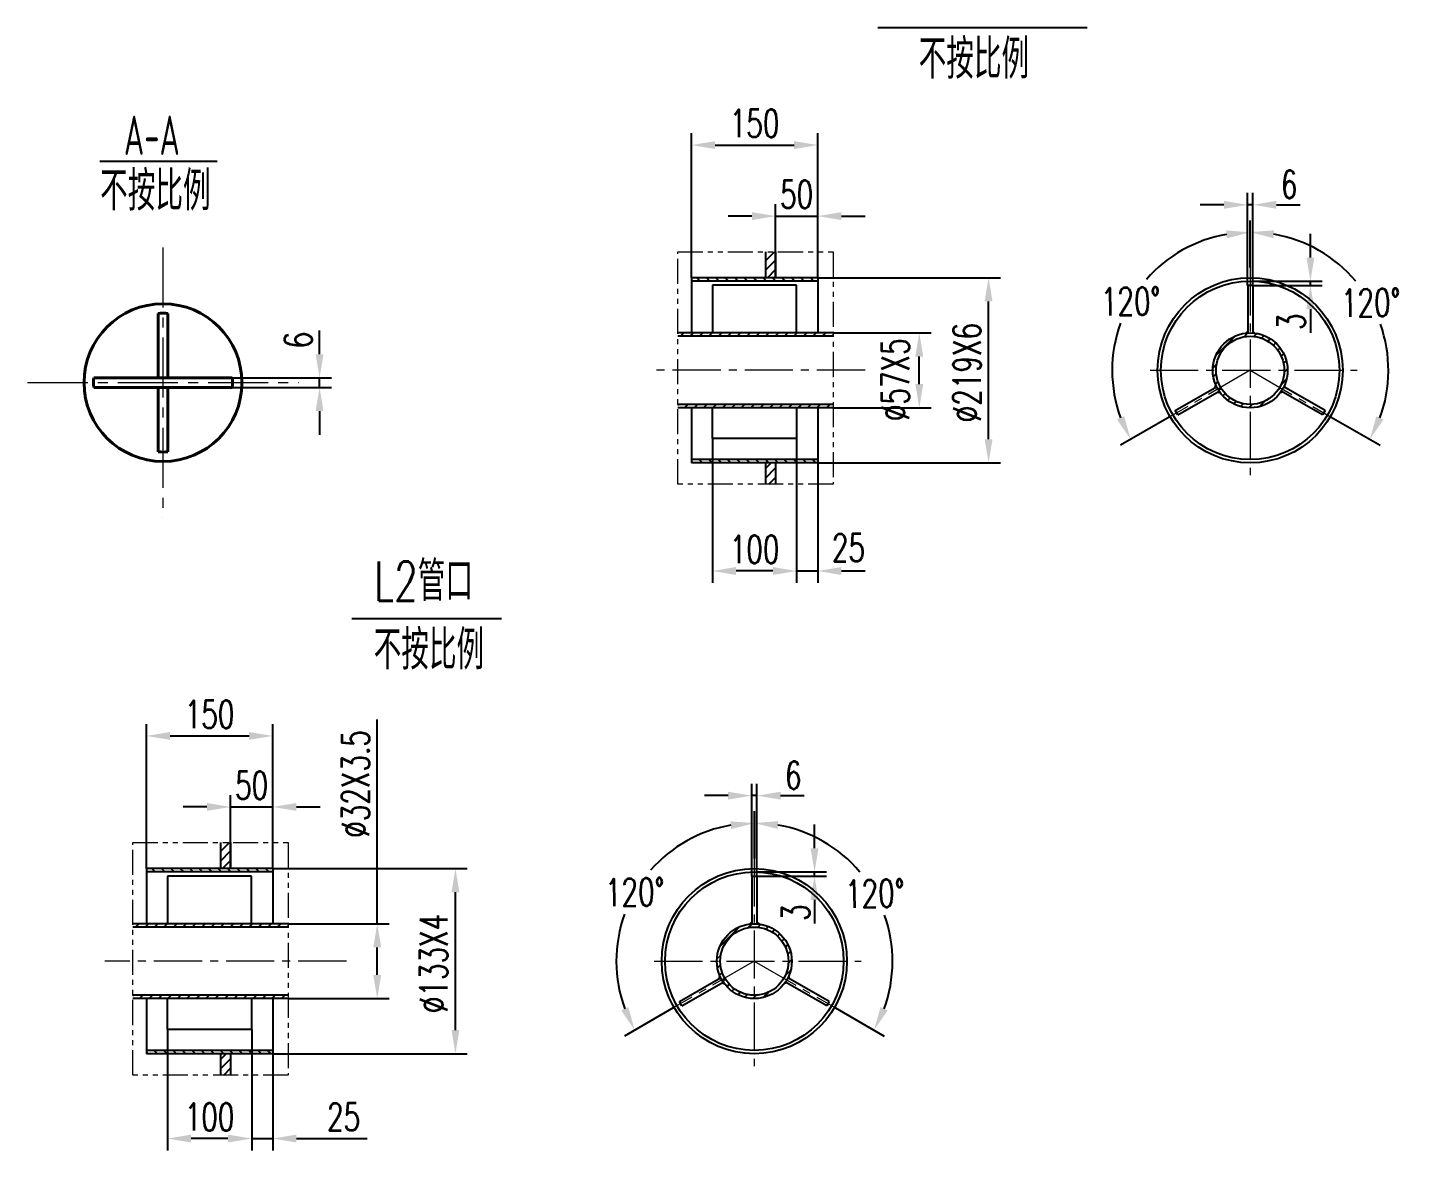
# Model space of a CAD drawing. Header units: millimetres. Extents: x -62352 to -47502, y -30131 to -9106.
# Drawn here: x -56821 to -52444, y -22487 to -18929 of the extents above; entities that cross this region are included whole.
import ezdxf

# ---------------------------------------------------------------- set-up
doc = ezdxf.new("R2010")
doc.units = ezdxf.units.MM
doc.header["$PDMODE"] = 33
doc.header["$PDSIZE"] = 5
for name, pattern in [('ACAD_ISO10W100', [18, 12, -3, 0, -3]), ('ACAD_ISO12W100', [21, 12, -3, 0, -3, 0, -3]), ('CENTER2', [28.575, 19.05, -3.175, 3.175, -3.175]), ('PHANTOM2', [31.75, 15.875, -3.175, 3.175, -3.175, 3.175, -3.175])]:
    doc.linetypes.add(name, pattern=pattern)
for name, color, linetype in [('1轮廓实线层', 7, 'Continuous'), ('2细线层', 4, 'Continuous'), ('剖面线层', 2, 'Continuous'), ('尺寸线', 4, 'Continuous'), ('文字层', 3, 'Continuous')]:
    doc.layers.add(name, color=color, linetype=linetype)
for name, color, linetype, lineweight in [('中心线', 1, 'ACAD_ISO10W100', 18), ('双点划线', 3, 'ACAD_ISO12W100', 18), ('实线', 7, 'Continuous', 40)]:
    doc.layers.add(name, color=color, linetype=linetype, lineweight=lineweight)
doc.styles.add('工程', font='romans.shx', dxfattribs={"width": 0.7, "bigfont": 'hztxt.shx'})
doc.styles.add('工程1', font='sysz.shx', dxfattribs={"width": 0.67})
doc.dimstyles.new('工程25', dxfattribs={"dimscale": 25, "dimtxt": 3.5, "dimasz": 3, "dimexe": 1.5, "dimexo": 0, "dimgap": 1, "dimtad": 1, "dimzin": 12, "dimdsep": 46, "dimtxsty": '工程', "dimcen": 0, "dimazin": 2, "dimtp": 0.5, "dimtm": 0.5, "dimtfac": 1, "dimtmove": 0, "dimatfit": 3, "dimfxl": 0, "dimarcsym": 0})
pattern_1 = [(45, (-108935.048, -11436.473), (-14.9670935, 14.9670935), [])]
pattern_2 = [(45, (-110661.273, -13308.959), (-14.9670935, 14.9670935), [])]

# ---------------------------------------------------------------- blocks, each defined once
blk = doc.blocks.new('*D56')
at = {"layer": 'Defpoints', "color": 0}
for p in [(-54318.6, -19721.4), (-53777.4, -19721.4), (-54318.6, -20308)]:
    blk.add_point(p, dxfattribs=at)
at = {"layer": '尺寸线', "color": 0, "lineweight": -2}
for p, q in [((-54318.6, -19721.4), (-53739.9, -19721.4)), ((-53777.4, -20233), (-53777.4, -19796.4)), ((-54318.6, -20308), (-53739.9, -20308))]:
    blk.add_line(p, q, dxfattribs=at)
at = {"layer": '尺寸线', "color": 0}
for points in [[(-53789.9, -19796.4), (-53764.9, -19796.4), (-53777.4, -19721.4)], [(-53789.9, -20233), (-53764.9, -20233), (-53777.4, -20308)]]:
    blk.add_solid(points, dxfattribs=at)
at = {"layer": '尺寸线', "color": 0, "insert": (-53846.1, -20022), "char_height": 87.5, "attachment_point": 5, "rotation": 90, "style": '工程'}
blk.add_mtext('%%C219X6', dxfattribs=at)
blk = doc.blocks.new('*D80')
at = {"layer": 'Defpoints', "color": 0}
for p in [(-54269.6, -19896), (-53996.8, -19896), (-54269.6, -20133.4)]:
    blk.add_point(p, dxfattribs=at)
at = {"layer": '尺寸线', "color": 0, "lineweight": -2}
for p, q in [((-54269.6, -19896), (-53959.3, -19896)), ((-53996.8, -20058.4), (-53996.8, -19971)), ((-54269.6, -20133.4), (-53959.3, -20133.4))]:
    blk.add_line(p, q, dxfattribs=at)
at = {"layer": '尺寸线', "color": 0}
for points in [[(-54009.3, -19971), (-53984.3, -19971), (-53996.8, -19896)], [(-54009.3, -20058.4), (-53984.3, -20058.4), (-53996.8, -20133.4)]]:
    blk.add_solid(points, dxfattribs=at)
at = {"layer": '尺寸线', "color": 0, "insert": (-54073, -20044.5), "char_height": 87.5, "attachment_point": 5, "rotation": 90, "style": '工程'}
blk.add_mtext('%%C57X5', dxfattribs=at)
blk = doc.blocks.new('*D57')
at = {"layer": 'Defpoints', "color": 0}
for p in [(-52948.7, -19689), (-52667.3, -19679.3), (-52948.7, -20014.7), (-52691.8, -20163), (-52948.7, -20347.1)]:
    blk.add_point(p, dxfattribs=at)
at = {"layer": '尺寸线', "color": 0, "lineweight": -2}
for p, q in [((-52948.7, -19689), (-52948.7, -19539.4)), ((-52691.8, -20163), (-52537.1, -20252.3))]:
    blk.add_line(p, q, dxfattribs=at)
for start, end in [(40.1518, 80.1722), (339.8278, 19.4993)]:
    blk.add_arc((-52948.7, -20014.7), 437.8, start, end, dxfattribs=at)
at = {"layer": '尺寸线', "color": 0}
for points in [[(-52875, -19595.8), (-52872.9, -19570.9), (-52948.7, -19576.9)], [(-52526.4, -20171), (-52549.1, -20160.4), (-52569.5, -20233.6)]]:
    blk.add_solid(points, dxfattribs=at)
at = {"layer": '尺寸线', "color": 0, "insert": (-52566.9, -19800.4), "char_height": 87.5, "attachment_point": 5, "rotation": 1, "style": '工程'}
blk.add_mtext('120%%D', dxfattribs=at)
blk = doc.blocks.new('*D81')
at = {"layer": 'Defpoints', "color": 0}
for p in [(-53229.8, -19679.7), (-52948.7, -19689), (-52948.7, -20014.7), (-53205.6, -20163), (-52948.7, -20347.1)]:
    blk.add_point(p, dxfattribs=at)
at = {"layer": '尺寸线', "color": 0, "lineweight": -2}
for p, q in [((-52948.7, -19689), (-52948.7, -19539.9)), ((-53205.6, -20163), (-53359.9, -20252.1))]:
    blk.add_line(p, q, dxfattribs=at)
for start, end in [(99.8385, 138.759), (160.0333, 200.1615)]:
    blk.add_arc((-52948.7, -20014.7), 437.3, start, end, dxfattribs=at)
at = {"layer": '尺寸线', "color": 0}
for points in [[(-53024.5, -19571.4), (-53022.3, -19596.3), (-52948.7, -19577.4)], [(-53347.9, -20160.1), (-53370.5, -20170.7), (-53327.4, -20233.4)]]:
    blk.add_solid(points, dxfattribs=at)
at = {"layer": '尺寸线', "color": 0, "insert": (-53327.4, -19796.1), "char_height": 87.5, "attachment_point": 5, "rotation": 1, "style": '工程'}
blk.add_mtext('120%%D', dxfattribs=at)
blk = doc.blocks.new('*D82')
at = {"layer": 'Defpoints', "color": 0}
for p in [(-52956.7, -19490.2), (-52956.7, -19745.4), (-52940.7, -19745.4)]:
    blk.add_point(p, dxfattribs=at)
at = {"layer": '尺寸线', "color": 0, "lineweight": -2}
for p, q in [((-52956.7, -19745.4), (-52956.7, -19452.7)), ((-52940.7, -19745.4), (-52940.7, -19452.7)), ((-53031.7, -19490.2), (-53106.7, -19490.2)), ((-52940.7, -19490.2), (-52956.7, -19490.2)), ((-52865.7, -19490.2), (-52790.7, -19490.2))]:
    blk.add_line(p, q, dxfattribs=at)
at = {"layer": '尺寸线', "color": 0}
for points in [[(-53031.7, -19477.7), (-53031.7, -19502.7), (-52956.7, -19490.2)], [(-52865.7, -19477.7), (-52865.7, -19502.7), (-52940.7, -19490.2)]]:
    blk.add_solid(points, dxfattribs=at)
at = {"layer": '尺寸线', "color": 0, "insert": (-52825.3, -19425.5), "char_height": 87.5, "attachment_point": 5, "style": '工程'}
blk.add_mtext('6', dxfattribs=at)
blk = doc.blocks.new('*D58')
at = {"layer": 'Defpoints', "color": 0}
for p in [(-52940.7, -19732.2), (-52757.9, -19732.2), (-52940.7, -19745.4)]:
    blk.add_point(p, dxfattribs=at)
at = {"layer": '尺寸线', "color": 0, "lineweight": -2}
for p, q in [((-52757.9, -19657.2), (-52757.9, -19582.2)), ((-52940.7, -19732.2), (-52720.4, -19732.2)), ((-52757.9, -19745.4), (-52757.9, -19732.2)), ((-52940.7, -19745.4), (-52720.4, -19745.4)), ((-52757.9, -19820.4), (-52757.9, -19895.4))]:
    blk.add_line(p, q, dxfattribs=at)
at = {"layer": '尺寸线', "color": 0}
for points in [[(-52770.4, -19657.2), (-52745.4, -19657.2), (-52757.9, -19732.2)], [(-52770.4, -19820.4), (-52745.4, -19820.4), (-52757.9, -19745.4)]]:
    blk.add_solid(points, dxfattribs=at)
at = {"layer": '尺寸线', "color": 0, "insert": (-52818, -19860.8), "char_height": 87.5, "attachment_point": 5, "rotation": 90, "style": '工程'}
blk.add_mtext('3', dxfattribs=at)
blk = doc.blocks.new('*D83')
at = {"layer": 'Defpoints', "color": 0}
for p in [(-54318.6, -19526), (-54452, -19721.4), (-54318.6, -19721.4)]:
    blk.add_point(p, dxfattribs=at)
at = {"layer": '尺寸线', "color": 0, "lineweight": -2}
for p, q in [((-54452, -19721.4), (-54452, -19488.5)), ((-54318.6, -19721.4), (-54318.6, -19488.5)), ((-54527, -19526), (-54602, -19526)), ((-54452, -19526), (-54318.6, -19526)), ((-54243.6, -19526), (-54168.6, -19526))]:
    blk.add_line(p, q, dxfattribs=at)
at = {"layer": '尺寸线', "color": 0}
for points in [[(-54527, -19513.5), (-54527, -19538.5), (-54452, -19526)], [(-54243.6, -19513.5), (-54243.6, -19538.5), (-54318.6, -19526)]]:
    blk.add_solid(points, dxfattribs=at)
at = {"layer": '尺寸线', "color": 0, "insert": (-54385.3, -19457.3), "char_height": 87.5, "attachment_point": 5, "style": '工程'}
blk.add_mtext('50', dxfattribs=at)
blk = doc.blocks.new('*D84')
at = {"layer": 'Defpoints', "color": 0}
for p in [(-54318.6, -19300.9), (-54718.6, -19721.4), (-54318.6, -19721.4)]:
    blk.add_point(p, dxfattribs=at)
at = {"layer": '尺寸线', "color": 0, "lineweight": -2}
for p, q in [((-54718.6, -19721.4), (-54718.6, -19263.4)), ((-54643.6, -19300.9), (-54393.6, -19300.9)), ((-54318.6, -19721.4), (-54318.6, -19263.4))]:
    blk.add_line(p, q, dxfattribs=at)
at = {"layer": '尺寸线', "color": 0}
for points in [[(-54643.6, -19288.4), (-54643.6, -19313.4), (-54718.6, -19300.9)], [(-54393.6, -19288.4), (-54393.6, -19313.4), (-54318.6, -19300.9)]]:
    blk.add_solid(points, dxfattribs=at)
at = {"layer": '尺寸线', "color": 0, "insert": (-54518.6, -19232.1), "char_height": 87.5, "attachment_point": 5, "style": '工程'}
blk.add_mtext('150', dxfattribs=at)
blk = doc.blocks.new('*D85')
at = {"layer": 'Defpoints', "color": 0}
for p in [(-54385.3, -20231.2), (-54318.6, -20231.2), (-54318.6, -20650.7)]:
    blk.add_point(p, dxfattribs=at)
at = {"layer": '尺寸线', "color": 0, "lineweight": -2}
for p, q in [((-54385.3, -20231.2), (-54385.3, -20688.2)), ((-54318.6, -20231.2), (-54318.6, -20688.2)), ((-54460.3, -20650.7), (-54535.3, -20650.7)), ((-54385.3, -20650.7), (-54318.6, -20650.7)), ((-54243.6, -20650.7), (-54168.6, -20650.7))]:
    blk.add_line(p, q, dxfattribs=at)
at = {"layer": '尺寸线', "color": 0}
for points in [[(-54460.3, -20638.2), (-54460.3, -20663.2), (-54385.3, -20650.7)], [(-54243.6, -20638.2), (-54243.6, -20663.2), (-54318.6, -20650.7)]]:
    blk.add_solid(points, dxfattribs=at)
at = {"layer": '尺寸线', "color": 0, "insert": (-54221.2, -20576.9), "char_height": 87.5, "attachment_point": 5, "style": '工程'}
blk.add_mtext('25', dxfattribs=at)
blk = doc.blocks.new('*D86')
at = {"layer": 'Defpoints', "color": 0}
for p in [(-54652, -20231.2), (-54385.3, -20231.2), (-54652, -20650.7)]:
    blk.add_point(p, dxfattribs=at)
at = {"layer": '尺寸线', "color": 0, "lineweight": -2}
for p, q in [((-54652, -20231.2), (-54652, -20688.2)), ((-54385.3, -20231.2), (-54385.3, -20688.2)), ((-54460.3, -20650.7), (-54577, -20650.7))]:
    blk.add_line(p, q, dxfattribs=at)
at = {"layer": '尺寸线', "color": 0}
for points in [[(-54577, -20638.2), (-54577, -20663.2), (-54652, -20650.7)], [(-54460.3, -20638.2), (-54460.3, -20663.2), (-54385.3, -20650.7)]]:
    blk.add_solid(points, dxfattribs=at)
at = {"layer": '尺寸线', "color": 0, "insert": (-54518.6, -20582), "char_height": 87.5, "attachment_point": 5, "style": '工程'}
blk.add_mtext('100', dxfattribs=at)
blk = doc.blocks.new('*D110')
at = {"layer": '2细线层', "color": 0, "lineweight": -2}
for p, q in [((-55896.4, -19963.7), (-55896.4, -19888.7)), ((-56172.9, -20038.7), (-55858.9, -20038.7)), ((-55896.4, -20068.7), (-55896.4, -20038.7)), ((-56172.9, -20068.7), (-55858.9, -20068.7)), ((-55896.4, -20143.7), (-55896.4, -20218.7))]:
    blk.add_line(p, q, dxfattribs=at)
at = {"layer": '2细线层', "color": 0}
for points in [[(-55908.9, -19963.7), (-55883.9, -19963.7), (-55896.4, -20038.7)], [(-55908.9, -20143.7), (-55883.9, -20143.7), (-55896.4, -20068.7)]]:
    blk.add_solid(points, dxfattribs=at)
at = {"layer": 'Defpoints', "color": 0}
for p in [(-56172.9, -20038.7), (-55896.4, -20038.7), (-56172.9, -20068.7)]:
    blk.add_point(p, dxfattribs=at)
at = {"layer": '2细线层', "color": 0, "insert": (-55963.3, -19918.8), "char_height": 87.5, "attachment_point": 5, "rotation": 90, "style": '工程'}
blk.add_mtext('6', dxfattribs=at)
blk = doc.blocks.new('*D203')
at = {"layer": 'Defpoints', "color": 0}
for p in [(-56044.9, -21593.9), (-55466.1, -21593.9), (-56044.9, -22180.5)]:
    blk.add_point(p, dxfattribs=at)
at = {"layer": '尺寸线', "color": 0, "lineweight": -2}
for p, q in [((-56044.9, -21593.9), (-55428.6, -21593.9)), ((-55466.1, -22105.5), (-55466.1, -21668.9)), ((-56044.9, -22180.5), (-55428.6, -22180.5))]:
    blk.add_line(p, q, dxfattribs=at)
at = {"layer": '尺寸线', "color": 0}
for points in [[(-55478.6, -21668.9), (-55453.6, -21668.9), (-55466.1, -21593.9)], [(-55478.6, -22105.5), (-55453.6, -22105.5), (-55466.1, -22180.5)]]:
    blk.add_solid(points, dxfattribs=at)
at = {"layer": '尺寸线', "color": 0, "insert": (-55534.9, -21894.5), "char_height": 87.5, "attachment_point": 5, "rotation": 90, "style": '工程'}
blk.add_mtext('%%C133X4', dxfattribs=at)
blk = doc.blocks.new('*D204')
at = {"layer": 'Defpoints', "color": 0}
for p in [(-55995.8, -21768.5), (-55713.8, -21768.5), (-55995.8, -22005.9)]:
    blk.add_point(p, dxfattribs=at)
at = {"layer": '尺寸线', "color": 0, "lineweight": -2}
for p, q in [((-55713.8, -21768.5), (-55713.8, -21121.2)), ((-55995.8, -21768.5), (-55676.3, -21768.5)), ((-55713.8, -21930.9), (-55713.8, -21843.5)), ((-55995.8, -22005.9), (-55676.3, -22005.9))]:
    blk.add_line(p, q, dxfattribs=at)
at = {"layer": '尺寸线', "color": 0}
for points in [[(-55726.3, -21843.5), (-55701.3, -21843.5), (-55713.8, -21768.5)], [(-55726.3, -21930.9), (-55701.3, -21930.9), (-55713.8, -22005.9)]]:
    blk.add_solid(points, dxfattribs=at)
at = {"layer": '尺寸线', "color": 0, "insert": (-55782.6, -21325.6), "char_height": 87.5, "attachment_point": 5, "rotation": 90, "style": '工程'}
blk.add_mtext('%%C32X3.5', dxfattribs=at)
blk = doc.blocks.new('*D205')
at = {"layer": 'Defpoints', "color": 0}
for p in [(-56044.9, -21398.5), (-56178.2, -21593.9), (-56044.9, -21593.9)]:
    blk.add_point(p, dxfattribs=at)
at = {"layer": '尺寸线', "color": 0, "lineweight": -2}
for p, q in [((-56253.2, -21398.5), (-56328.2, -21398.5)), ((-56178.2, -21593.9), (-56178.2, -21361)), ((-56178.2, -21398.5), (-56044.9, -21398.5)), ((-56044.9, -21593.9), (-56044.9, -21361)), ((-55969.9, -21398.5), (-55894.9, -21398.5))]:
    blk.add_line(p, q, dxfattribs=at)
at = {"layer": '尺寸线', "color": 0}
for points in [[(-56253.2, -21386), (-56253.2, -21411), (-56178.2, -21398.5)], [(-55969.9, -21386), (-55969.9, -21411), (-56044.9, -21398.5)]]:
    blk.add_solid(points, dxfattribs=at)
at = {"layer": '尺寸线', "color": 0, "insert": (-56111.5, -21329.8), "char_height": 87.5, "attachment_point": 5, "style": '工程'}
blk.add_mtext('50', dxfattribs=at)
blk = doc.blocks.new('*D206')
at = {"layer": 'Defpoints', "color": 0}
for p in [(-56044.9, -21173.4), (-56444.9, -21593.9), (-56044.9, -21593.9)]:
    blk.add_point(p, dxfattribs=at)
at = {"layer": '尺寸线', "color": 0, "lineweight": -2}
for p, q in [((-56444.9, -21593.9), (-56444.9, -21135.9)), ((-56044.9, -21593.9), (-56044.9, -21135.9)), ((-56369.9, -21173.4), (-56119.9, -21173.4))]:
    blk.add_line(p, q, dxfattribs=at)
at = {"layer": '尺寸线', "color": 0}
for points in [[(-56369.9, -21160.9), (-56369.9, -21185.9), (-56444.9, -21173.4)], [(-56119.9, -21160.9), (-56119.9, -21185.9), (-56044.9, -21173.4)]]:
    blk.add_solid(points, dxfattribs=at)
at = {"layer": '尺寸线', "color": 0, "insert": (-56244.9, -21104.6), "char_height": 87.5, "attachment_point": 5, "style": '工程'}
blk.add_mtext('150', dxfattribs=at)
blk = doc.blocks.new('*D207')
at = {"layer": 'Defpoints', "color": 0}
for p in [(-56111.5, -22103.7), (-56044.9, -22103.7), (-56044.9, -22449.4)]:
    blk.add_point(p, dxfattribs=at)
at = {"layer": '尺寸线', "color": 0, "lineweight": -2}
for p, q in [((-56111.5, -22103.7), (-56111.5, -22486.9)), ((-56044.9, -22103.7), (-56044.9, -22486.9)), ((-56186.5, -22449.4), (-56261.5, -22449.4)), ((-56111.5, -22449.4), (-56044.9, -22449.4)), ((-55969.9, -22449.4), (-55745.7, -22449.4))]:
    blk.add_line(p, q, dxfattribs=at)
at = {"layer": '尺寸线', "color": 0}
for points in [[(-56186.5, -22436.9), (-56186.5, -22461.9), (-56111.5, -22449.4)], [(-55969.9, -22436.9), (-55969.9, -22461.9), (-56044.9, -22449.4)]]:
    blk.add_solid(points, dxfattribs=at)
at = {"layer": '尺寸线', "color": 0, "insert": (-55820.3, -22380.6), "char_height": 87.5, "attachment_point": 5, "style": '工程'}
blk.add_mtext('25', dxfattribs=at)
blk = doc.blocks.new('*D208')
at = {"layer": 'Defpoints', "color": 0}
for p in [(-56378.2, -22103.7), (-56111.5, -22103.7), (-56378.2, -22449.4)]:
    blk.add_point(p, dxfattribs=at)
at = {"layer": '尺寸线', "color": 0, "lineweight": -2}
for p, q in [((-56378.2, -22103.7), (-56378.2, -22486.9)), ((-56111.5, -22103.7), (-56111.5, -22486.9)), ((-56186.5, -22449.4), (-56303.2, -22449.4))]:
    blk.add_line(p, q, dxfattribs=at)
at = {"layer": '尺寸线', "color": 0}
for points in [[(-56303.2, -22436.9), (-56303.2, -22461.9), (-56378.2, -22449.4)], [(-56186.5, -22436.9), (-56186.5, -22461.9), (-56111.5, -22449.4)]]:
    blk.add_solid(points, dxfattribs=at)
at = {"layer": '尺寸线', "color": 0, "insert": (-56244.9, -22380.6), "char_height": 87.5, "attachment_point": 5, "style": '工程'}
blk.add_mtext('100', dxfattribs=at)
blk = doc.blocks.new('*D209')
at = {"layer": 'Defpoints', "color": 0}
for p in [(-54519.3, -21561.4), (-54237.9, -21551.8), (-54519.3, -21887.2), (-54262.4, -22035.5), (-54519.3, -22219.6)]:
    blk.add_point(p, dxfattribs=at)
at = {"layer": '尺寸线', "color": 0, "lineweight": -2}
for p, q in [((-54519.3, -21561.4), (-54519.3, -21411.9)), ((-54262.4, -22035.5), (-54107.7, -22124.8))]:
    blk.add_line(p, q, dxfattribs=at)
for start, end in [(40.1518, 80.1722), (339.8278, 19.4993)]:
    blk.add_arc((-54519.3, -21887.2), 437.8, start, end, dxfattribs=at)
at = {"layer": '尺寸线', "color": 0}
for points in [[(-54445.7, -21468.3), (-54443.5, -21443.4), (-54519.3, -21449.4)], [(-54097.1, -22043.5), (-54119.7, -22032.9), (-54140.2, -22106.1)]]:
    blk.add_solid(points, dxfattribs=at)
at = {"layer": '尺寸线', "color": 0, "insert": (-54137.6, -21672.8), "char_height": 87.5, "attachment_point": 5, "rotation": 1, "style": '工程'}
blk.add_mtext('120%%D', dxfattribs=at)
blk = doc.blocks.new('*D211')
at = {"layer": 'Defpoints', "color": 0}
for p in [(-54800.4, -21552.2), (-54519.3, -21561.4), (-54519.3, -21887.2), (-54776.3, -22035.5), (-54519.3, -22219.6)]:
    blk.add_point(p, dxfattribs=at)
at = {"layer": '尺寸线', "color": 0, "lineweight": -2}
for p, q in [((-54519.3, -21561.4), (-54519.3, -21412.4)), ((-54776.3, -22035.5), (-54930.5, -22124.6))]:
    blk.add_line(p, q, dxfattribs=at)
for start, end in [(99.8385, 138.759), (160.0333, 200.1615)]:
    blk.add_arc((-54519.3, -21887.2), 437.3, start, end, dxfattribs=at)
at = {"layer": '尺寸线', "color": 0}
for points in [[(-54595.1, -21443.9), (-54593, -21468.8), (-54519.3, -21449.9)], [(-54918.5, -22032.6), (-54941.2, -22043.2), (-54898.1, -22105.8)]]:
    blk.add_solid(points, dxfattribs=at)
at = {"layer": '尺寸线', "color": 0, "insert": (-54898.1, -21668.5), "char_height": 87.5, "attachment_point": 5, "rotation": 1, "style": '工程'}
blk.add_mtext('120%%D', dxfattribs=at)
blk = doc.blocks.new('*D212')
at = {"layer": 'Defpoints', "color": 0}
for p in [(-54527.3, -21362.7), (-54527.3, -21617.9), (-54511.3, -21617.9)]:
    blk.add_point(p, dxfattribs=at)
at = {"layer": '尺寸线', "color": 0, "lineweight": -2}
for p, q in [((-54527.3, -21617.9), (-54527.3, -21325.2)), ((-54511.3, -21617.9), (-54511.3, -21325.2)), ((-54602.3, -21362.7), (-54677.3, -21362.7)), ((-54511.3, -21362.7), (-54527.3, -21362.7)), ((-54436.3, -21362.7), (-54361.3, -21362.7))]:
    blk.add_line(p, q, dxfattribs=at)
at = {"layer": '尺寸线', "color": 0}
for points in [[(-54602.3, -21350.2), (-54602.3, -21375.2), (-54527.3, -21362.7)], [(-54436.3, -21350.2), (-54436.3, -21375.2), (-54511.3, -21362.7)]]:
    blk.add_solid(points, dxfattribs=at)
at = {"layer": '尺寸线', "color": 0, "insert": (-54396, -21298), "char_height": 87.5, "attachment_point": 5, "style": '工程'}
blk.add_mtext('6', dxfattribs=at)
blk = doc.blocks.new('*D210')
at = {"layer": 'Defpoints', "color": 0}
for p in [(-54511.3, -21604.6), (-54511.3, -21617.9), (-54328.6, -21604.6)]:
    blk.add_point(p, dxfattribs=at)
at = {"layer": '尺寸线', "color": 0, "lineweight": -2}
for p, q in [((-54328.6, -21529.6), (-54328.6, -21454.6)), ((-54511.3, -21604.6), (-54291.1, -21604.6)), ((-54511.3, -21617.9), (-54291.1, -21617.9)), ((-54328.6, -21617.9), (-54328.6, -21604.6)), ((-54328.6, -21692.9), (-54328.6, -21767.9))]:
    blk.add_line(p, q, dxfattribs=at)
at = {"layer": '尺寸线', "color": 0}
for points in [[(-54341.1, -21529.6), (-54316.1, -21529.6), (-54328.6, -21604.6)], [(-54341.1, -21692.9), (-54316.1, -21692.9), (-54328.6, -21617.9)]]:
    blk.add_solid(points, dxfattribs=at)
at = {"layer": '尺寸线', "color": 0, "insert": (-54388.7, -21733.3), "char_height": 87.5, "attachment_point": 5, "rotation": 90, "style": '工程'}
blk.add_mtext('3', dxfattribs=at)

msp = doc.modelspace()

# ---------------------------------------------------------------- hatches: boundary and pattern name
at = {"layer": '剖面线层'}
h = msp.add_hatch(dxfattribs=at)
h.set_pattern_fill('ANSI31', color=256, scale=6.666667, style=0)
h.set_pattern_definition(pattern_1)
h.paths.add_polyline_path([(-54451.972, -19639.101), (-54483.972, -19639.101), (-54483.972, -19721.375), (-54451.972, -19721.375)])
h.paths.add_polyline_path([(-54483.972, -20375.848), (-54451.972, -20375.848), (-54451.972, -20308.042), (-54483.972, -20308.042)])
h = msp.add_hatch(dxfattribs=at)
h.set_pattern_fill('ANSI31', color=256, scale=6.666667, angle=90, style=0)
h.set_pattern_definition([(135, (-108935.048, -11436.473), (-14.9670935, -14.9670935), [])])
h.paths.add_polyline_path([(-54318.638, -19721.375), (-54718.638, -19721.375), (-54718.638, -19732.042), (-54318.638, -19732.042)])
h.paths.add_polyline_path([(-54318.638, -20297.375), (-54718.638, -20297.375), (-54718.638, -20308.042), (-54318.638, -20308.042)])
h = msp.add_hatch(dxfattribs=at)
h.set_pattern_fill('ANSI31', color=256, scale=6.666667, style=0)
h.set_pattern_definition(pattern_1)
h.paths.add_polyline_path([(-54761.86, -19896.042), (-54761.86, -19906.709), (-54269.624, -19906.709), (-54269.624, -19896.042)])
h.paths.add_polyline_path([(-54761.86, -20122.709), (-54761.86, -20133.375), (-54269.624, -20133.375), (-54269.624, -20122.709)])
h = msp.add_hatch(dxfattribs=at)
h.set_pattern_fill('ANSI31', color=256, scale=6.666667, style=0)
h.set_pattern_definition([(45, (-108525.39, -11436.473), (-14.9670935, 14.9670935), [])])
h.paths.add_polyline_path([(-52948.661, -19896.042, 0.41421356), (-53067.328, -20014.709), (-53056.661, -20014.709, -0.41421356), (-52948.661, -19906.709)])
h.paths.add_polyline_path([(-52948.661, -19896.042), (-52948.661, -19906.709, -0.41421356), (-52840.661, -20014.709), (-52829.995, -20014.709, 0.41421356)])
h.paths.add_polyline_path([(-53056.661, -20014.709), (-53067.328, -20014.709, 0.1316525), (-53051.43, -20074.042), (-53042.192, -20068.709, -0.1316525)])
h.paths.add_polyline_path([(-53042.192, -20068.709), (-53051.43, -20074.042, 0.26794919), (-52948.661, -20133.375), (-52948.661, -20122.709, -0.26794919)])
h.paths.add_polyline_path([(-52845.893, -20074.042), (-52855.131, -20068.709, -0.26794919), (-52948.661, -20122.709), (-52948.661, -20133.375, 0.26794919)])
h.paths.add_polyline_path([(-52829.995, -20014.709), (-52840.661, -20014.709, -0.1316525), (-52855.131, -20068.709), (-52845.893, -20074.042, 0.1316525)])
h = msp.add_hatch(dxfattribs=at)
h.set_pattern_fill('ANSI31', color=256, scale=6.666667, style=0)
h.set_pattern_definition(pattern_2)
h.paths.add_polyline_path([(-56178.197, -21511.587), (-56210.197, -21511.587), (-56210.197, -21593.861), (-56178.197, -21593.861)])
h.paths.add_polyline_path([(-56210.197, -22248.334), (-56178.197, -22248.334), (-56178.197, -22180.528), (-56210.197, -22180.528)])
h = msp.add_hatch(dxfattribs=at)
h.set_pattern_fill('ANSI31', color=256, scale=6.666667, angle=90, style=0)
h.set_pattern_definition([(135, (-110661.273, -13308.959), (-14.9670935, -14.9670935), [])])
h.paths.add_polyline_path([(-56044.864, -21593.861), (-56444.864, -21593.861), (-56444.864, -21604.528), (-56044.864, -21604.528)])
h.paths.add_polyline_path([(-56044.864, -22169.861), (-56444.864, -22169.861), (-56444.864, -22180.528), (-56044.864, -22180.528)])
h = msp.add_hatch(dxfattribs=at)
h.set_pattern_fill('ANSI31', color=256, scale=6.666667, style=0)
h.set_pattern_definition(pattern_2)
h.paths.add_polyline_path([(-56488.086, -21768.528), (-56488.086, -21779.195), (-55995.85, -21779.195), (-55995.85, -21768.528)])
h.paths.add_polyline_path([(-56488.086, -21995.195), (-56488.086, -22005.861), (-55995.85, -22005.861), (-55995.85, -21995.195)])
h = msp.add_hatch(dxfattribs=at)
h.set_pattern_fill('ANSI31', color=256, scale=6.666667, style=0)
h.set_pattern_definition([(45, (-110096.073, -13308.959), (-14.9670935, 14.9670935), [])])
h.paths.add_polyline_path([(-54519.345, -21768.528, 0.41421356), (-54638.012, -21887.195), (-54627.345, -21887.195, -0.41421356), (-54519.345, -21779.195)])
h.paths.add_polyline_path([(-54519.345, -21768.528), (-54519.345, -21779.195, -0.41421356), (-54411.345, -21887.195), (-54400.678, -21887.195, 0.41421356)])
h.paths.add_polyline_path([(-54627.345, -21887.195), (-54638.012, -21887.195, 0.1316525), (-54622.113, -21946.528), (-54612.876, -21941.195, -0.1316525)])
h.paths.add_polyline_path([(-54612.876, -21941.195), (-54622.113, -21946.528, 0.26794919), (-54519.345, -22005.861), (-54519.345, -21995.195, -0.26794919)])
h.paths.add_polyline_path([(-54416.577, -21946.528), (-54425.814, -21941.195, -0.26794919), (-54519.345, -21995.195), (-54519.345, -22005.861, 0.26794919)])
h.paths.add_polyline_path([(-54400.678, -21887.195), (-54411.345, -21887.195, -0.1316525), (-54425.814, -21941.195), (-54416.577, -21946.528, 0.1316525)])

# ---------------------------------------------------------------- linework, layer by layer
for p, q in [((-52956.661, -19745.375), (-52956.661, -19896.22)), ((-52956.661, -19745.375), (-52940.661, -19745.375)), ((-52940.661, -19745.375), (-52940.661, -19896.22)), ((-52956.661, -19890.887), (-52962.643, -19896.869)), ((-52940.661, -19890.887), (-52934.679, -19896.869)), ((-53185.911, -20142.447), (-53055.276, -20067.025)), ((-53177.911, -20156.304), (-53047.276, -20080.881)), ((-53059.894, -20069.692), (-53057.705, -20061.52)), ((-53051.894, -20083.548), (-53043.723, -20085.738)), ((-52845.428, -20083.548), (-52853.6, -20085.738)), ((-52719.412, -20156.304), (-52850.047, -20080.881)), ((-52711.412, -20142.447), (-52842.047, -20067.025)), ((-52837.428, -20069.692), (-52839.618, -20061.52)), ((-53177.911, -20156.304), (-53185.911, -20142.447)), ((-52711.412, -20142.447), (-52719.412, -20156.304)), ((-54527.345, -21617.861), (-54527.345, -21768.706)), ((-54527.345, -21617.861), (-54511.345, -21617.861)), ((-54511.345, -21617.861), (-54511.345, -21768.706)), ((-54527.345, -21763.372), (-54533.327, -21769.354)), ((-54511.345, -21763.372), (-54505.363, -21769.354)), ((-54756.594, -22014.933), (-54625.959, -21939.511)), ((-54748.594, -22028.789), (-54617.959, -21953.367)), ((-54630.578, -21942.177), (-54628.389, -21934.006)), ((-54622.578, -21956.034), (-54614.406, -21958.223)), ((-54416.112, -21956.034), (-54424.284, -21958.223)), ((-54290.095, -22028.789), (-54420.731, -21953.367)), ((-54282.095, -22014.933), (-54412.731, -21939.511)), ((-54408.112, -21942.177), (-54410.301, -21934.006)), ((-54748.594, -22028.789), (-54756.594, -22014.933)), ((-54282.095, -22014.933), (-54290.095, -22028.789))]:
    msp.add_line(p, q)
at = {"layer": '1轮廓实线层'}
for p, q in [((-54483.972, -19639.101), (-54483.972, -19721.375)), ((-54451.972, -19639.101), (-54451.972, -19721.375)), ((-54318.638, -19721.375), (-54718.638, -19721.375)), ((-54718.638, -19721.375), (-54718.638, -19896.042)), ((-54318.638, -19732.042), (-54718.638, -19732.042)), ((-54318.638, -19721.375), (-54318.638, -19896.042)), ((-54385.305, -19745.375), (-54651.972, -19745.375)), ((-54651.972, -19745.375), (-54651.972, -19896.042)), ((-54385.305, -19896.042), (-54385.305, -19745.375)), ((-54269.624, -19896.042), (-54761.86, -19896.042)), ((-54269.624, -19906.709), (-54761.86, -19906.709)), ((-54269.624, -20122.709), (-54761.86, -20122.709)), ((-54269.624, -20133.375), (-54761.86, -20133.375)), ((-54718.638, -20133.375), (-54718.638, -20308.042)), ((-54651.972, -20231.181), (-54651.972, -20133.375)), ((-54385.305, -20133.375), (-54385.305, -20231.181)), ((-54318.638, -20133.375), (-54318.638, -20308.042)), ((-54385.305, -20231.181), (-54651.972, -20231.181)), ((-54318.638, -20297.375), (-54718.638, -20297.375)), ((-54318.638, -20308.042), (-54718.638, -20308.042)), ((-54483.972, -20308.042), (-54483.972, -20375.848)), ((-54451.972, -20308.042), (-54451.972, -20375.848)), ((-56210.197, -21511.587), (-56210.197, -21593.861)), ((-56178.197, -21511.587), (-56178.197, -21593.861)), ((-56044.864, -21593.861), (-56444.864, -21593.861)), ((-56444.864, -21593.861), (-56444.864, -21768.528)), ((-56044.864, -21604.528), (-56444.864, -21604.528)), ((-56111.531, -21617.861), (-56378.197, -21617.861)), ((-56378.197, -21617.861), (-56378.197, -21768.528)), ((-56111.531, -21768.528), (-56111.531, -21617.861)), ((-56044.864, -21593.861), (-56044.864, -21768.528)), ((-55995.85, -21768.528), (-56488.086, -21768.528)), ((-55995.85, -21779.195), (-56488.086, -21779.195)), ((-55995.85, -21995.195), (-56488.086, -21995.195)), ((-55995.85, -22005.861), (-56488.086, -22005.861)), ((-56444.864, -22005.861), (-56444.864, -22180.528)), ((-56378.197, -22103.667), (-56378.197, -22005.861)), ((-56111.531, -22005.861), (-56111.531, -22103.667)), ((-56044.864, -22005.861), (-56044.864, -22180.528)), ((-56111.531, -22103.667), (-56378.197, -22103.667)), ((-56044.864, -22169.861), (-56444.864, -22169.861)), ((-56044.864, -22180.528), (-56444.864, -22180.528)), ((-56210.197, -22180.528), (-56210.197, -22248.334)), ((-56178.197, -22180.528), (-56178.197, -22248.334))]:
    msp.add_line(p, q, dxfattribs=at)
for centre, radius in [((-52948.661, -20014.709), 293.333), ((-52948.661, -20014.709), 282.667), ((-52948.661, -20014.709), 118.667), ((-52948.661, -20014.709), 108), ((-54519.345, -21887.195), 293.333), ((-54519.345, -21887.195), 282.667), ((-54519.345, -21887.195), 118.667), ((-54519.345, -21887.195), 108)]:
    msp.add_circle(centre, radius, dxfattribs=at)
at = {"layer": '中心线', "linetype": 'CENTER2', "ltscale": 10}
for p, q in [((-56392.414, -19624.975), (-56392.414, -20482.432)), ((-56821.143, -20053.703), (-55963.685, -20053.703))]:
    msp.add_line(p, q, dxfattribs=at)
at = {"layer": '中心线', "linetype": 'CENTER2', "ltscale": 8}
for p, q in [((-52948.661, -19688.951), (-52948.661, -20347.086)), ((-54168.534, -20014.709), (-54850.645, -20014.709)), ((-53265.528, -20014.709), (-52609.904, -20014.709)), ((-52948.661, -20014.709), (-53205.572, -20163.036)), ((-52948.661, -20014.709), (-52691.751, -20163.036)), ((-54519.345, -21561.437), (-54519.345, -22219.572)), ((-55811.422, -21887.195), (-56576.87, -21887.195)), ((-54836.211, -21887.195), (-54180.587, -21887.195)), ((-54519.345, -21887.195), (-54776.256, -22035.522)), ((-54519.345, -21887.195), (-54262.434, -22035.522))]:
    msp.add_line(p, q, dxfattribs=at)
at = {"layer": '双点划线', "linetype": 'PHANTOM2', "ltscale": 5}
for points in [[(-54761.86, -19639.101), (-54269.624, -19639.101), (-54269.624, -20375.848), (-54761.86, -20375.848)], [(-56488.086, -21511.587), (-55995.85, -21511.587), (-55995.85, -22248.334), (-56488.086, -22248.334)]]:
    msp.add_lwpolyline(points, close=True, dxfattribs=at)
at = {"layer": '实线'}
for p, q in [((-56407.414, -19834.215), (-56407.414, -20038.703)), ((-56377.414, -19834.215), (-56377.414, -20038.703)), ((-56611.902, -20038.703), (-56172.926, -20038.703)), ((-56611.902, -20068.703), (-56172.926, -20068.703)), ((-56407.414, -20068.703), (-56407.414, -20273.191)), ((-56377.414, -20068.703), (-56377.414, -20273.191))]:
    msp.add_line(p, q, dxfattribs=at)
msp.add_circle((-56392.414, -20053.703), 250, dxfattribs=at)
for start, end in [(86.090436, 93.909564), (176.090436, 183.909564), (356.090436, 3.909564), (266.090436, 273.909564)]:
    msp.add_arc((-56392.414, -20053.703), 220, start, end, dxfattribs=at)
at = {"layer": '文字层'}
for p, q in [((-54127.755, -18928.648), (-53464.76, -18928.648)), ((-56592.396, -19352.312), (-56221.243, -19352.312)), ((-55794.649, -20801.134), (-55320.16, -20801.134))]:
    msp.add_line(p, q, dxfattribs=at)

# ---------------------------------------------------------------- texts
for s, style, width, p in [('不按比例', '工程', 0.7, (-53998.754, -19090.587)), ('A-A', '工程1', 0.67, (-56516.151, -19332.236)), ('不按比例', '工程', 0.7, (-56591.58, -19508.344)), ('L2管口', '工程', 0.7, (-55724.142, -20745.374)), ('不按比例', '工程', 0.7, (-55724.979, -20963.073))]:
    msp.add_text(s, height=125, dxfattribs=dict(at, style=style, width=width)).set_placement(p)

# ---------------------------------------------------------------- dimensions: what is measured, and where the dimension line sits
at = {"layer": '2细线层'}
dim = msp.add_linear_dim(base=(-55896.374, -20038.703), p1=(-56172.926, -20068.703), p2=(-56172.926, -20038.703), angle=90, text='6', dimstyle='工程25', override={"dimtmove": 2}, dxfattribs=at)
dim.commit()
dim.dimension.update_dxf_attribs({"geometry": '*D110', "text_midpoint": (-55963.338, -19918.765), "dimtype": 160})
at = {"layer": '尺寸线'}
for base, p1, p2, text, picture, middle in [((-54318.638, -19300.891), (-54718.638, -19721.375), (-54318.638, -19721.375), '150', '*D84', (-54518.638, -19300.891)), ((-54318.638, -19526.016), (-54451.972, -19721.375), (-54318.638, -19721.375), '50', '*D83', (-54385.305, -19526.016)), ((-54651.972, -20650.734), (-54385.305, -20231.181), (-54651.972, -20231.181), '100', '*D86', (-54518.638, -20650.734)), ((-56044.864, -21173.377), (-56444.864, -21593.861), (-56044.864, -21593.861), '150', '*D206', (-56244.864, -21173.377)), ((-56044.864, -21398.502), (-56178.197, -21593.861), (-56044.864, -21593.861), '50', '*D205', (-56111.531, -21398.502)), ((-56378.197, -22449.352), (-56111.531, -22103.667), (-56378.197, -22103.667), '100', '*D208', (-56244.864, -22449.352)), ((-56044.864, -22449.352), (-56111.531, -22103.667), (-56044.864, -22103.667), '25', '*D207', (-55820.281, -22449.352))]:
    dim = msp.add_linear_dim(base=base, p1=p1, p2=p2, text=text, dimstyle='工程25', dxfattribs=at)
    dim.commit()
    dim.dimension.update_dxf_attribs({"geometry": picture, "text_midpoint": middle, "dimtype": 160})
for base, p1, p2, text, picture, middle in [((-52956.661, -19490.185), (-52940.661, -19745.375), (-52956.661, -19745.375), '6', '*D82', (-52825.333, -19425.478)), ((-54318.638, -20650.662), (-54385.305, -20231.181), (-54318.638, -20231.181), '25', '*D85', (-54221.168, -20576.866)), ((-54527.345, -21362.671), (-54511.345, -21617.861), (-54527.345, -21617.861), '6', '*D212', (-54396.016, -21297.964))]:
    dim = msp.add_linear_dim(base=base, p1=p1, p2=p2, text=text, dimstyle='工程25', override={"dimtmove": 2}, dxfattribs=at)
    dim.commit()
    dim.dimension.update_dxf_attribs({"geometry": picture, "text_midpoint": middle, "dimtype": 160})
for base, line1, line2, picture, middle in [((-53229.757, -19679.712), ((-52948.661, -19688.951), (-52948.661, -20347.086)), ((-52948.661, -20014.709), (-53205.572, -20163.036)), '*D81', (-53327.38, -19796.055)), ((-54800.441, -21552.198), ((-54519.345, -21561.437), (-54519.345, -22219.572)), ((-54519.345, -21887.195), (-54776.256, -22035.522)), '*D211', (-54898.064, -21668.541))]:
    dim = msp.add_angular_dim_2l(base=base, line1=line1, line2=line2, text='120%%D', dimstyle='工程25', dxfattribs=at)
    dim.commit()
    dim.dimension.update_dxf_attribs({"geometry": picture, "text_midpoint": middle, "text_rotation": 1})
for base, line1, line2, picture, middle in [((-52667.26, -19679.348), ((-52948.661, -19688.951), (-52948.661, -20347.086)), ((-52948.661, -20014.709), (-52691.751, -20163.036)), '*D57', (-52566.945, -19800.359)), ((-54237.944, -21551.834), ((-54519.345, -21561.437), (-54519.345, -22219.572)), ((-54519.345, -21887.195), (-54262.434, -22035.522)), '*D209', (-54137.628, -21672.844))]:
    dim = msp.add_angular_dim_2l(base=base, line1=line1, line2=line2, text='120%%D', dimstyle='工程25', dxfattribs=at)
    dim.commit()
    dim.dimension.update_dxf_attribs({"geometry": picture, "text_midpoint": middle, "dimtype": 162, "text_rotation": 1})
for base, p1, p2, text, picture, middle in [((-52757.869, -19732.155), (-52940.661, -19745.375), (-52940.661, -19732.155), '3', '*D58', (-52817.967, -19860.812)), ((-53996.844, -19896.042), (-54269.624, -20133.375), (-54269.624, -19896.042), '%%C57X5', '*D80', (-54072.998, -20044.535)), ((-54328.553, -21604.641), (-54511.345, -21617.861), (-54511.345, -21604.641), '3', '*D210', (-54388.651, -21733.298))]:
    dim = msp.add_linear_dim(base=base, p1=p1, p2=p2, angle=90, text=text, dimstyle='工程25', override={"dimtmove": 2}, dxfattribs=at)
    dim.commit()
    dim.dimension.update_dxf_attribs({"geometry": picture, "text_midpoint": middle, "dimtype": 160})
for base, p1, p2, text, picture, middle in [((-53777.392, -19721.375), (-54318.638, -20308.042), (-54318.638, -19721.375), '%%C219X6', '*D56', (-53777.392, -20022.022)), ((-55713.818, -21768.528), (-55995.85, -22005.861), (-55995.85, -21768.528), '%%C32X3.5', '*D204', (-55713.818, -21325.559)), ((-55466.117, -21593.861), (-56044.864, -22180.528), (-56044.864, -21593.861), '%%C133X4', '*D203', (-55466.117, -21894.508))]:
    dim = msp.add_linear_dim(base=base, p1=p1, p2=p2, angle=90, text=text, dimstyle='工程25', dxfattribs=at)
    dim.commit()
    dim.dimension.update_dxf_attribs({"geometry": picture, "text_midpoint": middle, "dimtype": 160})

doc.saveas('drawing.dxf')
